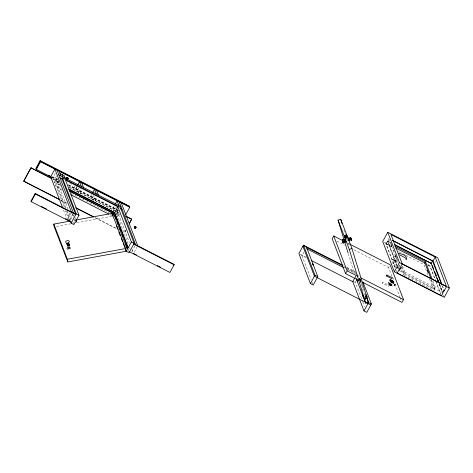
<?xml version="1.0" encoding="UTF-8"?>
<svg xmlns="http://www.w3.org/2000/svg" width="473" height="473" viewBox="0 0 473 473"><rect width="100%" height="100%" fill="white"/><g stroke="black" fill="none" stroke-linecap="round" stroke-linejoin="round"><path stroke-width="0.35" stroke-dasharray="2.37 1.77" d="M388.599 285.178C389.013 281.34 392.874 285.757 388.061 286.189L382.379 283.286L382.497 282.824L382.899 282.269L388.522 285.178M360.633 280.649L360.172 280.826L360.473 279.703M391.49 245.351L391.987 245.948M391.685 245.392L391.981 245.753M365.103 297.901L365.351 297.499M365.783 298.546L365.73 298.711M365.747 298.528L365.676 298.77M359.782 279.756L359.965 280.093L360.042 279.679M360.065 279.91C360.278 279.442 358.906 279.046 360.101 278.768M360.615 280.3L360.095 280.578L360.686 281.098M359.947 280.258L360.467 279.679M360.402 280.465L359.728 278.662M394.488 284.208C396.143 284.385 393.861 285.97 394.494 284.19M394.701 284.332C393.944 286.035 396.463 285.089 394.671 283.51M394.281 284.994L394.671 284.084M394.517 284.586L394.99 284.332L394.222 285.727L394.967 284.332M365.381 298.368L365.493 297.966M365.446 296.382L364.985 296.618L365.475 296.447M55.264 173.349L52.81 177.818L64.038 207.062M56.677 175.708L54.927 178.9L56.748 183.642L58.498 180.45M57.085 178.09L54.632 182.56L60.976 185.8M57.203 178.628L55.802 181.183L58.971 182.797M58.492 180.201L55.684 185.31L60.751 187.893M58.617 180.982L57.919 182.259L58.859 184.718M65.12 207.576L57.322 187.255L59.202 183.831M68.053 209.397L60.373 189.395L61.052 188.159M76.768 186.776L75.367 189.33L76.147 191.358M78.885 187.852L77.483 190.406L78.264 192.44M77.885 192.789L80.339 188.325M80.002 193.871L82.107 190.04M67.491 218.94L70.997 212.56M72.759 214.275L69.253 220.66L65.339 210.461M91.715 194.397L90.313 196.951L91.094 198.985M93.831 195.479L92.43 198.033L93.465 200.741M92.832 200.416L94.937 196.585M95.298 200.859L97.054 197.667M114.271 205.909L112.87 208.457L113.91 211.171M116.382 206.985L114.98 209.539L128.555 244.902M116.441 214.671L118.333 211.224L69.129 186.143M116.801 214.281L118.203 211.727M119.61 213.831L117.854 217.024L116.269 216.214M125.747 229.973L124.434 232.746L125.836 230.203M131.778 251.742L134.935 245.995M134.243 252.18L137.046 247.072M303.997 252.068L301.987 255.722L311.139 279.567M355.081 277.349L355.749 276.131M355.944 281.104L355.276 282.322L362.614 301.425M359.078 280.359L359.651 279.312L358.877 277.296M360.136 279.147L359.51 280.264M360.272 280.329L360.426 280.737M359.847 282.357L360.42 281.311L360.728 281.47L359.391 283.906M360.609 280.856L360.32 281.216L360.485 280.737M359.994 282.186L360.58 281.128M395.061 267.712L385.832 243.672L387.34 240.928L390.846 242.755M395.221 267.688L386.057 243.82L387.564 241.082L396.723 264.945M396.871 264.596L387.949 241.354L389.314 238.865M364.754 297.393L365.186 296.453M364.831 297.351L365.41 296.299M364.807 298.02L365.475 296.802M365.262 299.858L366.031 298.469M365.31 299.882L365.889 298.824M392.75 259.671L393.022 259.174M396.729 257.974A2.282 0.367 28.8 0 1 394.529 256.437L394.801 255.94A2.282 0.367 28.8 0 1 395.848 256.088M391.999 276.415L388.587 267.523L389.504 265.856M396.528 265.258C391.52 264.91 396.475 261.788 394.689 260.534C391.804 261.078 392.46 266.47 395.919 266.47M396.746 261.711L397.018 261.214M388.132 282.919L388.434 282.375M388.623 284.202L388.895 283.711M389.782 284.858L390.107 284.326L391.295 285L390.976 285.532L389.799 284.823L390.509 285.166M390.775 284.669L390.243 285.036L390.467 285.337M390.302 285.184L390.515 284.545M390.804 284.829L390.568 285.325L390.597 284.716M391.691 284.864L391.993 284.32M392.188 286.147L392.454 285.657M402.464 265.944L404.817 272.07L403.309 274.813L401.222 269.368M434.693 263.29L435.704 261.445M403.96 275.144L433.942 290.44L435.45 287.696L432.836 280.891M365.428 298.286L365.629 297.96L365.505 298.274M360.065 279.484L359.716 279.608L360.024 279.525M363.595 289.837L360.083 280.276M402.139 267.085L400.85 268.226M67.858 246.717C71.878 246.427 66.545 251.577 68.313 246.51M68.26 247.757L69.253 247.574M68.278 247.876L69.277 247.692M68.177 248.579L69.176 248.396M390.414 284.167L389.427 283.664M391.301 285.024L390.054 284.344M391.029 285.515L390.343 285.018M365.15 297.884L365.274 297.564M382.403 283.286L382.899 282.269M359.864 279.123L360.461 281.033M391.431 243.873L391.07 244.358L391.455 244.819M365.523 298.824L365.735 298.457M359.959 279.839L359.953 280.3L359.374 278.774M359.64 279.448L359.994 279.259M56.506 226.419L70.317 223.877M76.857 222.677L111.74 216.267M68.153 248.703L69.992 248.177L68.153 248.703L67.184 246.066M391.869 245.564L391.372 245.221M395.339 261.031L394.163 260.351M352.74 281.618L355.276 282.322L353.307 281.317M360.325 279.85L360.627 280.099M360.101 280.146L359.858 279.703M387.949 241.354L390.562 242.69M384.035 242.164L391.922 246.185M427.409 264.295L430.696 265.968M385.832 243.672L392.348 246.995M428.166 265.27L430.117 266.264L435.391 280.004M386.057 243.82L392.62 247.166M428.041 265.241L430.01 266.246L435.769 281.246M398.597 251.612L402.505 253.605M403.162 253.936L405.113 254.935M405.769 255.266L424.015 264.578L428.455 276.149M397.143 265.572L398.97 266.506M396.557 266.796L399.111 268.096M404.817 272.07L435.45 287.696M347.495 242.998L348.808 243.666M400.128 271.07L441.463 292.154M336.788 241.1L344.657 245.115M353.834 249.797L388.587 267.523M393.908 284.9L394.222 285.727M346.75 267.275L355.276 271.62M344.314 266.618L346.266 267.612M346.916 267.949L355.377 272.259M344.214 267.316L346.177 268.315M346.833 268.652L355.359 273.004M347.643 269.657L356.754 274.305M359.651 279.312L359.959 279.472M360.012 280.992L361.325 281.66M300.201 254.22L305.446 256.898M306.545 258.045L300.438 254.64M69.88 183.205L71.801 184.186M68.366 184.641L115.678 208.782M116.334 209.119L118.297 210.118M52.314 176.683L58.214 179.693M68.709 185.049L116.595 209.474M117.245 209.811L118.557 210.479M51.864 176.896L57.771 179.906M68.266 185.262L118.114 210.698M51.226 177.008L58.634 180.792M52.716 178.847L59.403 182.318M69.17 187.243L115.974 211.183M116.553 211.419L118.528 212.424M52.799 179.078L59.385 182.436M69.253 187.474L114.667 210.639M115.329 210.976L118.617 212.655M59.799 184.73L56.831 183.217L55.779 180.473M115.714 213.258L119.001 214.937L117.948 212.188M71.293 193.274L109.334 212.679M57.322 187.255L61.23 189.247M110.706 214.494L112.006 215.156M60.373 189.395L62.335 190.394M110.144 214.789L111.457 215.457M61.165 200.286L67.089 203.307M95.392 217.746L116.453 228.489M60.597 200.18L66.516 203.201M94.819 217.639L117.198 229.056M359.716 279.082L360.728 281.47M442.486 285.763L443.804 289.198M441.936 285.503L443.775 290.286M439.535 284.131L442.172 291.001M439.63 284.645L442.775 292.822M439.009 283.487L442.178 291.746M443.497 295.182L444.289 297.245M438.997 283.895L441.883 291.409M435.657 280.69L440.931 294.431M436.035 281.932L440.741 294.206M431.453 279.945L434.847 288.796M430.885 279.815L434.545 289.34L403.912 273.713L401.559 267.588M429.502 278.869L433.942 290.44M401.861 267.038L404.214 273.163M390.627 242.282L391.94 245.7M393.512 249.803L394.299 251.855M395.351 254.586L396.664 258.004M396.924 258.69L397.976 261.427M399.283 264.845L399.809 266.21M388.705 238.439L397.935 262.48M398.987 265.229L399.514 266.601M397.917 267.334L398.443 268.699M397.769 267.671L398.556 269.716M387.34 240.928L396.829 265.66M397.095 266.346L398.414 269.781M396.268 270.414L397.054 272.46M394.89 283.936L399.874 296.932M400.134 297.612L401.447 301.035M360.284 279.537L360.45 279.963M359.959 278.952L360.113 279.342M360.272 279.762L360.728 280.95M360.42 281.311L362.998 288.033M357.665 274.393L359.214 278.431M362.424 289.074L364.748 295.122M355.235 275.901L356.009 277.917M362.874 302.111L364.707 306.888M312.186 282.292L312.972 284.332M117.097 210.615L129.366 242.578M131.973 249.377L133.28 252.777M129.602 247.621L130.122 248.981M128.272 248.579L128.792 249.939M128.006 250.01L128.526 251.364M76.017 186.338L77.069 189.088M73.989 185.854L74.781 187.917M75.071 217.858L75.597 219.23M73.451 214.801L73.983 216.179M72.889 214.831L73.416 216.208M74.468 218.952L75 220.329M71.79 213.14L73.38 217.278M74.438 220.04L74.971 221.417M59.953 184.854L60.378 185.954M69.377 212.85L71.76 219.058M72.818 221.813L73.877 224.574M57.801 186.386L66.149 208.144M67.196 210.863L70.849 220.377M66.421 210.964L69.803 219.774M63.488 210.059L66.622 218.219M69.283 246.338L70.022 248.36M360.142 280.773L360.243 281.104M343.93 229.754L345.207 233.94M346.703 238.83L348.619 245.115M348.276 253.629L354.46 273.879M391.461 283.741A2.028 0.325 28.8 0 1 391.49 284.279A2.028 0.325 28.8 0 1 388.966 282.949A2.028 0.325 28.8 0 1 388.936 282.411M389.439 282.6A2.028 0.325 28.8 0 1 389.728 282.736M390.657 283.221A2.028 0.325 28.8 0 1 390.946 283.398M394.529 256.437A2.282 0.367 28.8 0 1 396.327 256.934M396.214 257.052A2.282 0.367 28.8 0 1 394.801 255.94M66.788 248.29C68.969 253.197 73.747 244.506 66.788 248.29M388.664 283.498A2.028 0.325 28.8 0 0 391.644 284.906A2.028 0.325 28.8 0 0 389.433 283.28A2.028 0.325 28.8 0 0 388.664 283.498M389.161 284.781A2.028 0.325 28.8 0 0 392.135 286.183A2.028 0.325 28.8 0 0 389.923 284.563A2.028 0.325 28.8 0 0 389.161 284.781M389.427 284.285A2.028 0.325 28.8 0 0 392.407 285.692A2.028 0.325 28.8 0 0 390.195 284.072A2.028 0.325 28.8 0 0 389.427 284.285M393.56 259.701A2.282 0.367 28.8 0 0 396.942 261.338A2.282 0.367 28.8 0 0 394.565 259.547A2.282 0.367 28.8 0 0 393.56 259.701M393.288 260.197A2.282 0.367 28.8 0 0 396.67 261.829A2.282 0.367 28.8 0 0 394.293 260.044A2.282 0.367 28.8 0 0 393.288 260.197"/><path stroke-width="0.71" d="M345.645 237.842L345.905 237.889M346.478 236.541L346.674 236.429M346.863 237.481L347.081 237.511M393.187 278.975L393.181 278.567M66.746 178.812L66.439 178.552L66.906 178.918M66.977 178.9C65.522 178.28 69.141 179.982 66.622 178.581M67.438 178.971L66.788 178.552L67.361 178.699M312.872 264.312L312.854 263.621M365.972 295.885L366.658 295.808M366.321 295.258L365.913 294.774L366.474 295.666M366.545 296.181L366.652 295.791M366.67 297.292L366.965 296.601L366.516 295.974M367.089 297.263L366.817 296.76L366.504 297.328M69.844 221.151L53.857 224.09L53.715 224.456L54.07 226.52L67.822 261.971L125.96 251.281L125.747 248.851L112 213.4L75.662 220.081M53.857 224.09L67.349 259.239L67.822 261.971M392.076 278.834L386.417 275.936L386.766 275.073L392.756 277.911M51.397 178.173L30.993 167.767L23.65 181.141L59.935 199.843M23.739 181.372L30.993 167.767M125.54 214.925L129.744 207.263L129.324 206.163L40.122 160.654L35.913 168.317L36.338 169.417L51.421 177.109M36.125 168.867L40.329 161.204L129.537 206.713M36.338 169.417L40.542 161.754L40.122 160.654M75.579 214.08L35.185 193.469L30.976 201.131L31.188 201.681L71.583 222.286M31.188 201.681L35.392 194.019L35.185 193.469M61.756 179.178L62.442 177.931L120.384 207.493L134.166 243.394L129.046 252.718L126.273 251.305L125.475 249.236M66.977 179.184L67.349 178.812M67.142 179.196L67.468 178.563M67.704 179.036L67.337 179.403L67.19 178.8M77.82 184.86L79.57 181.667L81.391 186.409M75.863 219.921L76.389 221.293L75.786 222.387L75.231 222.109L73.877 224.574L71.104 223.155L76.224 213.837L62.442 177.931M134.166 243.394L131.388 241.981L117.883 206.802L65.493 180.071L78.997 215.25L75.834 221.009L76.389 221.293M92.767 192.481L94.517 189.289L96.338 194.031M115.323 203.993L117.073 200.8L118.894 205.542M126.273 251.305L127.627 248.833L127.071 248.556L113.621 213.518L114.224 212.418L68.857 189.277M112.763 216.126L114.123 213.654M131.388 241.981L128.23 247.74L114.72 212.56L117.883 206.802M129.247 223.599L131.695 219.141L125.771 216.12M129.336 223.83L131.695 219.141M134.728 227.785L134.941 227.401C136.118 227.803 134.155 228.335 134.953 227.442L135.343 227.637M127.071 248.556L127.675 247.456L114.224 212.418M173.213 265.524L173.91 264.247L133.516 243.636L133.729 244.186L174.123 264.797L169.919 272.46L129.525 251.849M342.907 240.656L333.731 235.974L332.2 238.759L345.586 273.631L358.7 280.323M310.412 283.575L315 275.221L303.477 245.197L298.889 253.552L310.412 283.575L313.232 285.018L317.821 276.658L306.581 247.367L303.477 245.197L342.819 265.264M345.586 273.631L347.117 270.846L333.731 235.974M363.01 282.15L371.394 303.985L366.8 312.346L363.985 310.909L352.74 281.618L354.744 277.958M387.777 232.273L382.716 241.49L394.34 271.762L444.289 297.245L449.35 288.027L437.732 257.755L387.777 232.273L399.401 262.545L449.35 288.027M365.942 295.223L366.061 295.164M363.985 310.909L368.573 302.549L366.847 298.067M394.34 271.762L399.401 262.545M391.839 282.387C392.584 281.228 391.07 281.683 392.123 281.914M392.105 282.523C391.792 280.932 393.577 282.824 392.253 281.997M397.172 273.211L398.674 270.467L399.23 270.751L400.596 268.262L400.04 267.978M349.464 243.997L390.119 264.738L403.504 299.616L401.973 302.401L361.981 281.997M424.618 263.485L425.523 261.835L394.89 246.208M438.471 282.523L431.122 263.384L432.493 260.895L392.584 240.538M441.953 284.391L432.99 261.037L435.178 257.046L390.893 234.454L402.233 263.987L399.277 269.368L399.833 269.651M135.183 226.744L135.101 227.253M135.13 226.851L135.16 227.318M135.58 227.342L135.656 226.833M346.331 235.359L346.059 235.43M345.124 236.902L345.515 236.76L345.142 236.807M346.756 236.429L346.402 236.453M344.935 235.802L345.083 235.702M366.386 295.767L366.634 296.074M366.321 296.559L366.8 296.411L366.942 296.873M346.804 237.493L347.123 237.452M69.105 242.146C70.761 239.805 64.423 240.284 65.782 242.454M135.627 227.235L135.148 227.276M343.002 241.532L342.6 240.55M351.38 240.379L350.795 238.008M366.102 295.655L366.681 296.778M350.942 238.918L351.356 239.817M345.225 236.825L345.503 236.719M344.226 240.361L338.041 220.111L340.731 219.277L351.977 248.567L368.396 302.342L365.706 303.175L356.27 278.591M344.344 235.779L346.555 235.099C349.795 238.345 343.688 239.634 344.403 235.873M345.379 236.541C347.395 235.838 345.124 237.032 345.272 236.287M345.249 238.138L347.46 237.452L346.555 235.205M338.041 220.111L349.287 249.407L351.977 248.567M66.681 243.157L68.55 242.815L69.49 245.262L67.651 245.789L66.681 243.157L67.651 245.789M67.621 245.605L69.49 245.262M67.349 259.239L125.493 248.556M66.551 178.504L67.042 178.847L66.462 178.599M66.841 178.877L66.551 178.693M350.907 238.859L350.865 238.717M398.692 253.498C401.571 253.688 406.408 255.154 406.745 258.542M405.444 258.826L406.514 259.287L405.816 258.908M386.417 275.936L386.932 274.919M346.337 235.258L346.065 235.365M66.421 178.469L66.598 178.77M66.912 178.469L66.853 178.581M399.508 254.781L405.207 257.69M67.024 177.647L66.581 177.511L67.243 178.019M66.663 178.723L66.882 178.877M66.906 177.552L67.367 177.795M67.107 177.635L68.195 178.262M67.615 178.226L68.408 178.51L67.911 178.108M67.876 178.386L66.965 177.883M392.614 240.432L432.99 261.037M394.778 244.76L431.624 263.526M394.488 244.695L431.122 263.384M395.588 247.97L424.92 262.935L430.927 278.585M402.162 263.816L446.453 286.413M444.33 290.57L443.775 290.286L442.409 292.775L442.965 293.059L441.457 295.802L397.101 273.033M443.012 291.681L443.562 291.965L446.518 286.585L435.178 257.046M306.581 247.367L343.014 265.956M306.658 248.745L343.741 267.665M347.117 270.846L357.606 276.197M360.887 277.87L403.504 299.616M311.748 260.706L352.74 281.618M312.499 263.349L313.221 265.235M315 275.221L317.821 276.658M368.573 302.549L371.394 303.985M370.814 305.032L314.427 276.262L302.903 246.238M40.542 161.754L129.744 207.263M60.006 173.52L64.239 175.678L65.179 178.138M58.835 174.898L121.011 206.618M59.894 177.647L62.968 179.214M120.107 208.368L122.064 209.362M48.589 175.223L49.902 175.891M31.082 167.998L51.486 178.404M125.859 216.35L131.784 219.371M68.881 189.17L114.72 212.56M70.241 191.269L113.467 213.323M69.572 191.045L113.621 213.518M70.849 194.74L108.837 214.121M24.306 181.478L59.846 199.612M76.301 208.008L93.418 216.74M75.733 207.901L93.506 216.965M76.224 213.837L78.997 215.25M35.392 194.019L75.786 214.624L62.004 178.723M127.675 247.456L128.23 247.74M41.399 206.447L46.614 209.107M65.505 218.745L70.069 221.074M133.22 253.292L136.478 254.959M157.326 265.595L160.584 267.257M112 213.4L112.255 213.701M350.629 237.996L350.481 237.428M351.48 240.314L351.445 240.142M351.374 240.349L351.226 239.776M344.486 240.006L344.929 241.461M342.393 239.935L342.422 240.107M432.493 260.895L441.415 284.137M435.58 273.826L436.372 275.889M437.951 280.01L438.743 282.068M432.304 265.548L433.611 268.96M434.657 271.685L435.97 275.097M437.017 277.822L438.323 281.234M425.523 261.835L432.316 279.531M427.231 270.29L428.012 272.33M350.96 238.646L351.108 239.066M345.26 236.009A0.816 0.792 -21 0 1 345.781 235.022L345.905 235.341A0.816 0.792 -21 0 0 345.385 236.329M346.26 236.269L346.153 236.015M366.303 296.051L366.457 296.441M366.918 298.493L368.396 302.342M367.503 302.312L368 303.595M173.91 264.247L174.123 264.797M121.301 202.958L137.749 245.794M119.19 201.876L135.633 244.718M114.915 215.723L116.24 219.176M117.298 221.932L118.09 224.001M119.681 228.14L120.473 230.209M122.064 234.348L122.862 236.417M125.771 244.009L127.095 247.456M116.47 225.781L117.795 229.228M118.859 231.989L120.177 235.436M121.242 238.197L122.566 241.644M123.092 243.027L124.949 247.852M96.634 190.371L98.455 195.113M81.687 182.744L83.508 187.485M62.123 174.596L63.069 177.056M59.131 171.238L60.952 175.98M57.02 170.156L73.463 212.998M71.346 211.922L54.903 169.08L50.7 176.742L62.702 208.019M70.583 221.802L71.104 223.155M69.519 245.446L68.55 242.815M350.676 237.641L350.552 237.275L350.818 238.073M350.469 237.393L350.883 238.658M351.392 240.065L351.516 240.438M351.238 240.343L351.362 240.662L350.659 238.504M349.955 240.739C350.31 241.526 348.299 235.312 349.376 238.9M349.062 238.522L349.163 238.83M349.328 240.095L348.891 238.658L348.973 238.966M342.351 239.811L342.476 240.183M343.303 242.572L343.357 242.649M343.197 242.608L343.339 243.004L343.055 242.176M351.25 239.634L351.421 240.166M349.476 239.941L349.825 240.994L349.529 240.018M345.521 241.017C345.964 242.306 344.782 238.552 345.331 240.408M344.397 240.308L344.048 239.255L344.226 239.9M344.705 241.419L345.054 242.472L344.764 241.496M344.592 241.845L344.882 242.673L343.853 239.421M343.303 242.241L343.593 243.069L342.505 239.586L343.363 242.679M342.446 240.083L342.618 240.615M343.161 242.141L343.309 242.602M351.078 239.084L351.256 239.651L350.712 237.889M350.765 238.652L350.274 237.18L350.469 237.878M350.871 239.19L351.072 239.835M349.287 239.226L348.814 237.777L349.109 238.753M348.246 239.545L347.962 238.67L348.069 239.072M344.314 240.018L344.521 240.704M342.901 241.135L342.47 239.841L342.647 240.473M343.167 242.158L342.641 240.45M342.878 241.62L343.073 242.241M350.789 238.522L351.232 239.799M349.275 239.137L349.47 239.776M344.504 240.615L344.699 241.254M366.327 296.884L366.427 297.215M345.781 235.022L346.283 236.589M340.731 219.277L342.014 223.469M349.287 249.407L365.706 303.175M363.737 298.049L362.868 295.72L362.968 296.045M357.553 281.938L356.683 279.608L356.784 279.933M344.651 241.756L348.063 252.931M342.884 241.195L342.907 241.602M349.417 239.64L349.642 240.349M348.997 238.422L349.222 239.131M348.376 239.965L348.571 240.621M344.646 241.118L344.87 241.827M343.161 242.359L342.511 240.432M351.333 239.746L351.48 240.249M350.588 237.464L350.735 237.966M348.305 239.172L348.217 238.847L348.69 240.343M343.132 242.282L343.286 242.791M342.387 240L342.541 240.503M112.373 214.387L112.609 215.759M392.892 282.144A2.028 0.325 28.8 0 1 392.46 282.003M391.597 281.612A2.028 0.325 28.8 0 1 391.283 281.447M390.976 281.275A2.028 0.325 28.8 0 1 390.414 280.921M390.172 280.755A2.028 0.325 28.8 0 1 389.971 280.595M389.64 280.247A2.028 0.325 28.8 0 1 389.64 280.182M393.719 283.351A2.028 0.325 28.8 0 1 393.217 283.315M392.714 283.12A2.028 0.325 28.8 0 1 391.502 282.505M390.935 282.15A2.028 0.325 28.8 0 1 390.491 281.825M390.331 281.683A2.028 0.325 28.8 0 1 390.166 281.47M67.444 243.518L68.325 243.441L67.444 243.518M67.816 244.435L68.703 244.358L67.816 244.435M67.84 244.553L68.721 244.482L67.84 244.553M391.23 280.318L392.218 280.879L391.26 280.318M67.261 178.977L67.615 179.196L67.261 178.977M345.272 239.504L345.923 241.602L345.272 239.504M134.876 228.063A0.828 0.804 -21 0 0 136.041 227.229A0.828 0.804 -21 0 0 134.74 226.679A0.828 0.804 -21 0 0 134.876 228.063A0.828 0.804 -21 0 0 136.058 227.271A0.828 0.804 -21 0 0 134.758 226.721A0.828 0.804 -21 0 0 134.894 228.11M390.473 280.205A2.028 0.325 28.8 0 0 393.447 281.612A2.028 0.325 28.8 0 0 391.236 279.992A2.028 0.325 28.8 0 0 390.473 280.205M390.964 281.488A2.028 0.325 28.8 0 0 393.944 282.895A2.028 0.325 28.8 0 0 391.727 281.275A2.028 0.325 28.8 0 0 390.964 281.488"/></g></svg>
